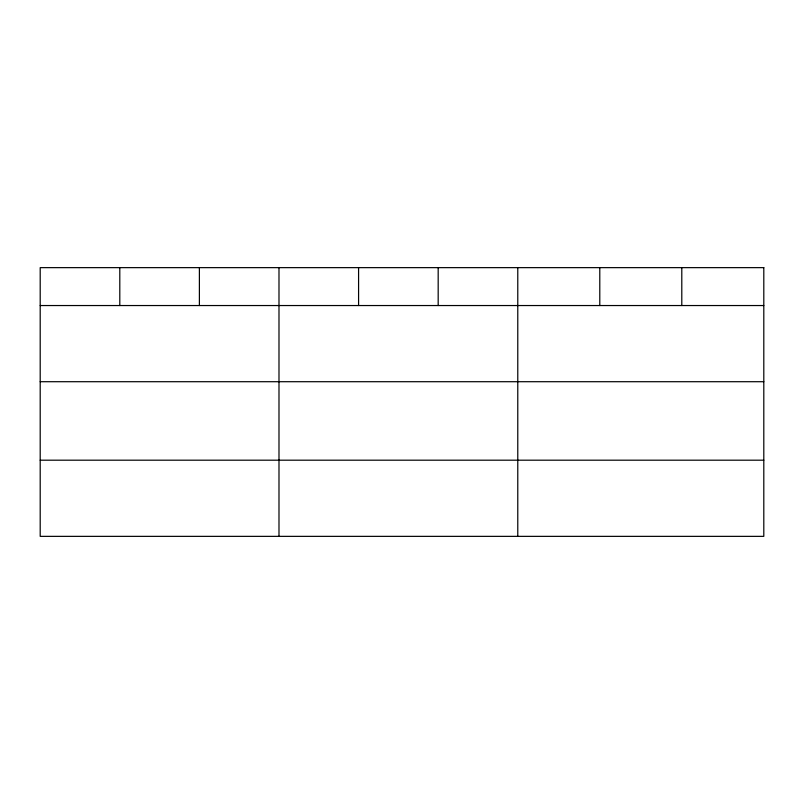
<?xml version="1.0" encoding="UTF-8"?>
<svg xmlns="http://www.w3.org/2000/svg" width="804" height="804" viewBox="0 0 804 804"><rect width="100%" height="100%" fill="white"/><g stroke="black" fill="none" stroke-linecap="round" stroke-linejoin="round"><path stroke-width="1.21" d="M40.2 305.54L763.8 305.54M40.2 381.709L763.8 381.709M40.2 460.189L763.8 460.189M681.792 267.642L681.792 305.54M599.784 267.642L599.784 305.54M517.776 267.642L517.776 536.358M438.18 267.642L438.18 305.54M358.584 267.642L358.584 305.54M278.988 267.642L278.988 536.358M199.392 267.642L199.392 305.54M119.796 267.642L119.796 305.54M763.8 267.642L40.2 267.642L40.2 536.358L763.8 536.358L763.8 267.642"/></g></svg>
